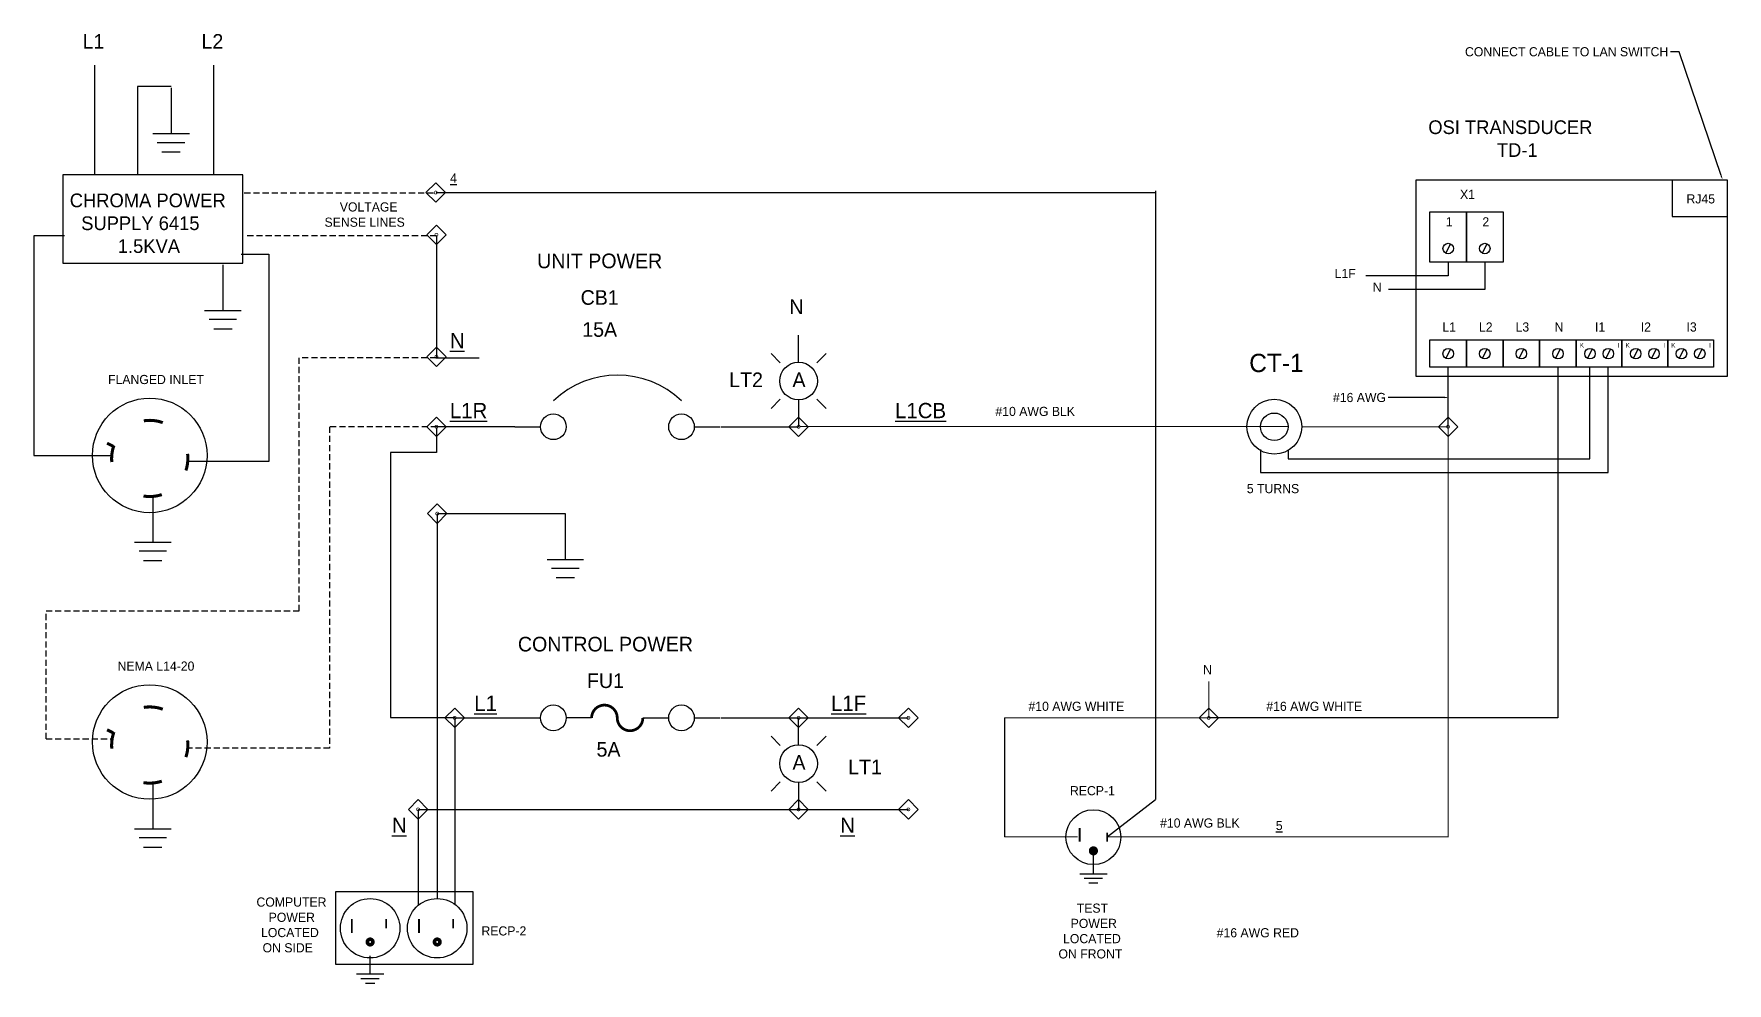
# Model space of a CAD drawing. Extents: x -159 to 139, y -25 to 155.
# Drawn here: x 26.8 to 96.2, y 25.7 to 64.7 of the extents above; entities that cross this region are included whole.
import ezdxf
from ezdxf import colors
from ezdxf.entities.mleader import LeaderData, LeaderLine
from ezdxf.enums import TextEntityAlignment as Align
from ezdxf.math import Vec2, Vec3

# ---------------------------------------------------------------- set-up
doc = ezdxf.new("R2010")
doc.units = 0
doc.header["$MEASUREMENT"] = 0
doc.linetypes.add('HIDDEN', pattern=[0.375, 0.25, -0.125])
doc.layers.get('0').update_dxf_attribs({"linetype": 'CONTINUOUS'})
for name, color, linetype in [('COMP', 3, 'CONTINUOUS'), ('DEVICE', 5, 'CONTINUOUS'), ('ELEC', 1, 'CONTINUOUS'), ('Field Wire', 2, 'HIDDEN'), ('TERMINAL', 6, 'CONTINUOUS'), ('TEXT', 4, 'CONTINUOUS'), ('WIRE', 1, 'CONTINUOUS'), ('WIRE BIG', 1, 'CONTINUOUS')]:
    doc.layers.add(name, color=color, linetype=linetype)

# ---------------------------------------------------------------- blocks, each defined once
blk = doc.blocks.new('Circuit Breaker')
at = {"color": 7}
for p, q in [((0, 0), (0.049999, 0)), ((0.349999, 0), (0.399999, 0))]:
    blk.add_line(p, q, dxfattribs=at)
for centre in [(0.074999, 0), (0.324999, 0)]:
    blk.add_circle(centre, 0.025, dxfattribs=at)
blk.add_arc((0.199999, -0.081249), 0.18125, 46.39717, 133.6028, dxfattribs=at)
blk = doc.blocks.new('6el3b1c')
for p, q in [((0, -0.1), (0, 0)), ((0, -0.3), (0, -0.4))]:
    blk.add_line(p, q)
at = {"const_width": 0.0107}
blk.add_lwpolyline([(0, -0.3, -1), (0, -0.2, 1), (0, -0.1, 1)], format="xyb", dxfattribs=at)
blk = doc.blocks.new('Ground')
at = {"color": 7}
for p, q in [((-0.1, 0), (0.1, 0)), ((0.075, -0.05), (-0.075, -0.05)), ((-0.05, -0.1), (0.05, -0.1))]:
    blk.add_line(p, q, dxfattribs=at)
blk = doc.blocks.new('TIE')
at = {"const_width": 0.0625}
blk.add_lwpolyline([(-0.03125, 0, 1), (0.03125, 0, 1), (-0.03125, 0, 1)], format="xyb", dxfattribs=at)
blk = doc.blocks.new('GND')
for p, q in [((0, -0.5), (0, 0)), ((-0.375, -0.5), (0.375, -0.5)), ((-0.25, -0.625), (0.25, -0.625)), ((-0.125, -0.75), (0.125, -0.75))]:
    blk.add_line(p, q)

msp = doc.modelspace()

# ---------------------------------------------------------------- linework, layer by layer
at = {"color": 7}
for p, q in [((46.47155, 36.6125), (47.52153, 36.6125)), ((53.82153, 36.6125), (54.87153, 36.6125))]:
    msp.add_line(p, q, dxfattribs=at)
for centre in [(48.04653, 36.6125), (53.29653, 36.6125)]:
    msp.add_ellipse(centre, major_axis=(0, 0.52969), ratio=0.99115044, start_param=4.71238898, end_param=10.99557429, dxfattribs=at)
at = {"layer": 'COMP', "linetype": 'ByBlock'}
for p, q in [((84.8153, 56.05), (84.6278, 55.675)), ((86.3153, 56.05), (86.1278, 55.675)), ((84.8153, 51.7375), (84.6278, 51.3625)), ((86.3153, 51.7375), (86.1278, 51.3625)), ((87.8153, 51.7375), (87.6278, 51.3625)), ((89.3153, 51.7375), (89.1278, 51.3625)), ((90.6278, 51.7375), (90.4403, 51.3625)), ((91.3778, 51.7375), (91.1903, 51.3625)), ((92.5028, 51.7375), (92.3153, 51.3625)), ((93.2528, 51.7375), (93.0653, 51.3625)), ((94.3778, 51.7375), (94.1903, 51.3625)), ((95.1278, 51.7375), (94.9403, 51.3625))]:
    msp.add_line(p, q, dxfattribs=at)
for centre in [(84.72489, 55.85693), (86.22489, 55.85693), (84.72489, 51.54443), (86.22489, 51.54443), (87.72489, 51.54443), (89.22489, 51.54443), (90.53739, 51.54443), (91.28739, 51.54443), (92.41239, 51.54443), (93.16239, 51.54443), (94.28739, 51.54443), (95.03739, 51.54443)]:
    msp.add_circle(centre, 0.21535, dxfattribs=at)
at = {"layer": 'DEVICE', "linetype": 'ByBlock', "lineweight": 30}
for p, q in [((93.90905, 58.675), (93.90905, 57.175)), ((93.90905, 57.175), (96.15905, 57.175))]:
    msp.add_line(p, q, dxfattribs=at)
at = {"layer": 'DEVICE'}
for p, q in [((57.34655, 51.175), (56.97155, 51.55)), ((58.84655, 51.175), (59.22155, 51.55)), ((57.34655, 49.675), (56.97155, 49.3)), ((58.84655, 49.675), (59.22155, 49.3)), ((57.34655, 35.4875), (56.97155, 35.8625)), ((58.84655, 35.4875), (59.22155, 35.8625)), ((57.34655, 33.9875), (56.97155, 33.6125)), ((58.84655, 33.9875), (59.22155, 33.6125))]:
    msp.add_line(p, q, dxfattribs=at)
msp.add_lwpolyline([(27.9375, 55.25), (35.3125, 55.25), (35.3125, 58.875), (27.9375, 58.875)], close=True, dxfattribs=at)
at = {"layer": 'DEVICE', "linetype": 'ByBlock', "lineweight": 30}
for points in [[(83.40905, 58.675), (96.15905, 58.675), (96.15905, 50.6125), (83.40905, 50.6125)], [(83.97155, 57.3625), (85.47155, 57.3625), (85.47155, 55.3), (83.97155, 55.3)], [(85.47155, 57.3625), (86.97155, 57.3625), (86.97155, 55.3), (85.47155, 55.3)], [(83.97155, 52.1125), (85.47155, 52.1125), (85.47155, 50.9875), (83.97155, 50.9875)], [(85.47155, 52.1125), (86.97155, 52.1125), (86.97155, 50.9875), (85.47155, 50.9875)], [(86.97155, 52.1125), (88.47155, 52.1125), (88.47155, 50.9875), (86.97155, 50.9875)], [(88.47155, 52.1125), (89.97155, 52.1125), (89.97155, 50.9875), (88.47155, 50.9875)], [(89.97155, 52.1125), (91.84655, 52.1125), (91.84655, 50.9875), (89.97155, 50.9875)], [(91.84655, 52.1125), (93.72155, 52.1125), (93.72155, 50.9875), (91.84655, 50.9875)], [(93.72155, 52.1125), (95.59655, 52.1125), (95.59655, 50.9875), (93.72155, 50.9875)]]:
    msp.add_lwpolyline(points, close=True, dxfattribs=at)
at = {"layer": 'DEVICE'}
for centre in [(58.09655, 50.425), (58.09655, 34.7375)]:
    msp.add_circle(centre, 0.77308, dxfattribs=at)
at = {"layer": 'DEVICE', "linetype": 'ByBlock', "lineweight": 30}
for radius in [1.125, 0.5625]:
    msp.add_circle((77.59655, 48.55), radius, dxfattribs=at)
at = {"layer": 'ELEC', "linetype": 'ByBlock'}
msp.add_line((43.24567, 58.15), (72.72155, 58.15), dxfattribs=at)
at = {"layer": 'ELEC'}
for p, q in [((84.72155, 48.55), (84.72155, 50.9875)), ((89.22155, 50.9875), (89.22155, 36.6125)), ((46.47155, 48.55), (43.27303, 48.55)), ((43.31068, 44.9875), (48.53405, 44.9875)), ((44.02234, 36.6125), (46.47155, 36.6125)), ((89.22155, 36.6125), (74.90905, 36.6125)), ((42.52189, 32.8625), (62.59655, 32.8625)), ((70.74474, 31.7375), (72.72517, 33.26617))]:
    msp.add_line(p, q, dxfattribs=at)
msp.add_lwpolyline([(39.125, 29.5), (44.75, 29.5), (44.75, 26.5), (39.125, 26.5)], close=True, dxfattribs=at)
at = {"layer": 'Field Wire'}
for p, q in [((43.125, 58.125), (35.375, 58.125)), ((43.25, 56.375), (35.375, 56.375)), ((43.25, 51.375), (37.625, 51.375)), ((37.625, 41), (37.625, 51.375)), ((43.27303, 48.55), (38.875, 48.55)), ((38.875, 48.55), (38.875, 35.375)), ((27.25, 35.75), (27.25, 41)), ((27.25, 41), (37.625, 41)), ((27.25, 35.75), (29.9612, 35.75)), ((38.875, 35.375), (33.04232, 35.375))]:
    msp.add_line(p, q, dxfattribs=at)
at = {"layer": 'TERMINAL'}
for points in [[(43.22155, 58.54775), (43.61929, 58.15), (43.22155, 57.75225), (42.8238, 58.15)], [(43.25, 56.8173), (43.64775, 56.41955), (43.25, 56.02181), (42.85225, 56.41955)], [(43.25, 51.8173), (43.64775, 51.41955), (43.25, 51.02181), (42.85225, 51.41955)], [(43.25, 48.94775), (43.64775, 48.55), (43.25, 48.15225), (42.85225, 48.55)], [(58.09655, 48.94775), (58.49429, 48.55), (58.09655, 48.15225), (57.6988, 48.55)], [(84.72155, 48.94775), (85.11929, 48.55), (84.72155, 48.15225), (84.3238, 48.55)], [(43.28405, 45.38525), (43.68179, 44.9875), (43.28405, 44.58975), (42.8863, 44.9875)], [(44, 37.01025), (44.39775, 36.6125), (44, 36.21475), (43.60225, 36.6125)], [(58.09655, 37.01025), (58.49429, 36.6125), (58.09655, 36.21475), (57.6988, 36.6125)], [(62.59655, 37.01025), (62.99429, 36.6125), (62.59655, 36.21475), (62.1988, 36.6125)], [(74.90905, 37.01025), (75.30679, 36.6125), (74.90905, 36.21475), (74.5113, 36.6125)], [(42.5, 33.26025), (42.89775, 32.8625), (42.5, 32.46475), (42.10225, 32.8625)], [(58.09655, 33.26025), (58.49429, 32.8625), (58.09655, 32.46475), (57.6988, 32.8625)], [(62.59655, 33.26025), (62.99429, 32.8625), (62.59655, 32.46475), (62.1988, 32.8625)]]:
    msp.add_lwpolyline(points, close=True, dxfattribs=at)
at = {"layer": 'TERMINAL', "const_width": 0.02798}
for points in [[(43.15911, 58.15, 1), (43.28398, 58.15, 1)], [(43.18757, 56.41955, 1), (43.31243, 56.41955, 1)], [(43.18757, 51.41955, 1), (43.31243, 51.41955, 1)], [(43.18757, 48.55, 1), (43.31243, 48.55, 1)], [(58.03411, 48.55, 1), (58.15898, 48.55, 1)], [(84.65911, 48.55, 1), (84.78398, 48.55, 1)], [(43.22161, 44.9875, 1), (43.34648, 44.9875, 1)], [(43.93757, 36.6125, 1), (44.06243, 36.6125, 1)], [(58.03411, 36.6125, 1), (58.15898, 36.6125, 1)], [(62.53411, 36.6125, 1), (62.65898, 36.6125, 1)], [(74.84661, 36.6125, 1), (74.97148, 36.6125, 1)], [(42.43757, 32.8625, 1), (42.56243, 32.8625, 1)], [(58.03411, 32.8625, 1), (58.15898, 32.8625, 1)], [(62.53411, 32.8625, 1), (62.65898, 32.8625, 1)]]:
    msp.add_lwpolyline(points, format="xyb", close=True, dxfattribs=at)
at = {"layer": 'WIRE'}
for p, q in [((29.25, 58.875), (29.25, 63.375)), ((34.125, 58.875), (34.125, 63.375)), ((32.375, 62.5), (31, 62.5)), ((31, 62.5), (31, 58.875)), ((32.3729, 62.44234), (32.3729, 60.56734)), ((28, 56.375), (26.75, 56.375)), ((26.75, 56.375), (26.75, 47.375)), ((43.25, 56.375), (43.25, 51.375)), ((35.25, 55.625), (36.375, 55.625)), ((36.375, 55.625), (36.375, 47.125)), ((34.4979, 55.19234), (34.4979, 53.31734)), ((58.09655, 51.175), (58.09655, 52.3)), ((43.25, 51.375), (45, 51.375)), ((58.09655, 49.65192), (58.09655, 48.55)), ((43.25, 48.5), (43.25, 47.5)), ((54.90905, 48.55), (58.09655, 48.55)), ((26.75, 47.375), (29.875, 47.375)), ((43.25, 47.5), (41.375, 47.5)), ((41.375, 47.5), (41.375, 36.625)), ((36.375, 47.125), (33.125, 47.125)), ((31.6229, 45.69234), (31.6229, 43.81734)), ((43.28405, 44.9875), (43.28405, 29.20625)), ((48.53405, 44.9875), (48.53405, 43.1125)), ((41.375, 36.625), (44, 36.625)), ((44, 36.6125), (44, 28.97379)), ((54.90905, 36.6125), (62.59655, 36.6125)), ((58.09655, 35.4875), (58.09655, 36.6125)), ((31.6229, 33.94234), (31.6229, 32.06734)), ((58.09655, 33.96442), (58.09655, 32.8625)), ((42.5, 32.8625), (42.5, 28.92057))]:
    msp.add_line(p, q, dxfattribs=at)
at = {"layer": 'WIRE', "linetype": 'ByBlock', "lineweight": 30}
for p, q in [((72.72155, 58.2256), (72.72155, 33.26338)), ((84.72155, 55.3), (84.72155, 54.7375)), ((86.22155, 55.3), (86.22155, 54.175)), ((84.72155, 54.7375), (81.34655, 54.7375)), ((86.22155, 54.175), (82.28405, 54.175)), ((90.53405, 47.2375), (90.53405, 50.9875)), ((91.28405, 46.675), (91.28405, 50.9875)), ((77.03405, 47.6125), (77.03405, 46.675)), ((78.15905, 47.6125), (78.15905, 47.2375)), ((78.15905, 47.2375), (90.53405, 47.2375)), ((77.03405, 46.675), (91.28405, 46.675))]:
    msp.add_line(p, q, dxfattribs=at)
at = {"layer": 'WIRE', "linetype": 'ByBlock'}
msp.add_line((66.53405, 36.6125), (66.53405, 31.7375), dxfattribs=at)
at = {"layer": 'WIRE', "const_width": 0.125}
for points in [[(32.03397, 48.71843, 0.12712712), (31.25566, 48.79328, 0.12712712)], [(30.03157, 47.78397, 0.08741439), (29.9375, 47.25, 0.02398429), (29.94468, 47.10036, 0.02398429)], [(32.98232, 46.75589, 0.08061157), (33.0625, 47.25, 0.03018935), (33.05113, 47.43817, 0.03018935)], [(31.24313, 45.70876, 0.12255204), (31.99541, 45.76812)], [(32.03397, 36.96843, 0.12712712), (31.25566, 37.04328, 0.12712712)], [(30.03157, 36.03397, 0.08741439), (29.9375, 35.5, 0.02398429), (29.94468, 35.35036, 0.02398429)], [(32.98232, 35.00589, 0.08061157), (33.0625, 35.5, 0.03018935), (33.05113, 35.68817, 0.03018935)], [(31.24313, 33.95876, 0.12255204), (31.99541, 34.01812)]]:
    msp.add_lwpolyline(points, format="xyb", dxfattribs=at)
at = {"layer": 'WIRE'}
for points, const_width in [([(30, 47.75), (29.75, 47.875)], 0.125), ([(30, 36), (29.75, 36.125)], 0.125), ([(39.78405, 28.3625), (39.78405, 27.8)], 0.075), ([(41.1903, 28.3625), (41.1903, 27.9875)], 0.075), ([(42.53405, 28.3625), (42.53405, 27.8)], 0.075), ([(43.9403, 28.3625), (43.9403, 27.9875)], 0.075)]:
    msp.add_lwpolyline(points, dxfattribs=dict(at, const_width=const_width))
at = {"layer": 'WIRE', "linetype": 'ByBlock', "lineweight": 30, "const_width": 0.045}
for points in [[(58.15905, 48.5631), (78.15905, 48.5631)], [(78.72155, 48.55), (84.72155, 48.55), (84.72155, 31.7375), (70.74474, 31.7375)], [(66.53405, 36.6125), (74.90905, 36.6125), (74.90905, 38.1125)], [(66.53405, 31.7375), (69.53405, 31.7375)]]:
    msp.add_lwpolyline(points, dxfattribs=at)
at = {"layer": 'WIRE', "const_width": 0.15}
for points in [[(40.42155, 27.425, 1), (40.64655, 27.425, 1)], [(43.17155, 27.425, 1), (43.39655, 27.425, 1)]]:
    msp.add_lwpolyline(points, format="xyb", close=True, dxfattribs=at)
at = {"layer": 'WIRE'}
for centre, radius in [((31.5, 47.375), 2.34854), ((31.5, 35.625), 2.34854), ((40.53405, 27.9875), 1.21875), ((43.28405, 27.9875), 1.21875)]:
    msp.add_circle(centre, radius, dxfattribs=at)
at = {"layer": 'WIRE BIG', "const_width": 0.075}
for points in [[(69.61974, 31.5367), (69.61974, 32.0992)], [(70.74474, 31.5367), (70.74474, 31.9117)]]:
    msp.add_lwpolyline(points, dxfattribs=at)
at = {"layer": 'WIRE BIG'}
msp.add_circle((70.18224, 31.7242), 1.125, dxfattribs=at)

# ---------------------------------------------------------------- block references
at = {"color": 7, "xscale": 10.5, "yscale": 10.5, "zscale": 10.5, "rotation": 270}
msp.add_blockref('6el3b1c', (52.76313, 36.6125), dxfattribs=at)
at = {"layer": 'DEVICE', "xscale": 21, "yscale": 21.1875, "zscale": 21}
msp.add_blockref('Circuit Breaker', (46.47155, 48.55), dxfattribs=at)
at = {"layer": 'WIRE', "xscale": 7.5, "yscale": 7.5, "zscale": 7.5}
for p in [(32.3729, 60.56734), (34.4979, 53.31734), (31.6229, 43.81734), (48.53405, 43.1125), (31.6229, 32.06734)]:
    msp.add_blockref('Ground', p, dxfattribs=at)
at = {"layer": 'WIRE BIG', "xscale": 3, "yscale": 3, "zscale": 3, "rotation": 89.99999999999997}
msp.add_blockref('TIE', (70.18224, 31.1617), dxfattribs=at)
at = {"layer": 'WIRE BIG', "xscale": 1.5, "yscale": 1.5, "zscale": 1.5}
for p in [(70.18224, 30.9742), (40.53405, 26.8625)]:
    msp.add_blockref('GND', p, dxfattribs=at)

# ---------------------------------------------------------------- texts
at = {"layer": 'TEXT'}
for s, height, p in [('L1', 0.6, (29.19331, 64.04956)), ('L2', 0.6, (34.06831, 64.04956)), ('UNIT POWER', 0.6, (49.94331, 55.04956)), ('CB1', 0.6, (49.94331, 53.54956)), ('N', 0.6, (58.00581, 53.17456)), ('15A', 0.6, (49.94331, 52.23706)), ('FLANGED INLET', 0.375, (31.75581, 50.29956)), ('LT2', 0.6, (55.94331, 50.17456)), ('A', 0.6, (58.11376, 50.17456)), ('#10 AWG BLK', 0.375, (67.79601, 48.99122)), ('CONTROL POWER', 0.6, (50.18017, 39.33706)), ('NEMA L14-20', 0.375, (31.75581, 38.54956)), ('FU1', 0.6, (50.18017, 37.83706)), ('N', 0.375, (74.85851, 38.40114)), ('5A', 0.6, (50.30517, 35.02456)), ('A', 0.6, (58.11376, 34.48706)), ('LT1', 0.6, (60.81831, 34.29956)), ('#10 AWG BLK', 0.375, (74.54601, 32.11622)), ('#16 AWG RED', 0.375, (76.92101, 27.61622))]:
    msp.add_text(s, height=height, dxfattribs=at).set_placement(p, align=Align.CENTER)
for s, height, p in [('X1', 0.375, (85.51526, 58.07842)), ('RJ45', 0.375, (95.07776, 57.89092)), ('1', 0.375, (84.76526, 56.95342)), ('2', 0.375, (86.26526, 56.95342)), ('L1', 0.375, (84.76526, 52.64092)), ('L2', 0.375, (86.26526, 52.64092)), ('L3', 0.375, (87.76526, 52.64092)), ('N', 0.375, (89.26526, 52.64092)), ('I1', 0.375, (90.95276, 52.64092)), ('I2', 0.375, (92.82776, 52.64092)), ('I3', 0.375, (94.70276, 52.64092)), ('K', 0.1875, (90.20276, 51.89092)), ('I', 0.1875, (91.70276, 51.89092)), ('K', 0.1875, (92.07776, 51.89092)), ('I', 0.1875, (93.57776, 51.89092)), ('K', 0.1875, (93.95276, 51.89092)), ('I', 0.1875, (95.45276, 51.89092)), ('RECP-1', 0.375, (70.14131, 33.6292)), ('RECP-2', 0.375, (46.01631, 27.8792))]:
    msp.add_text(s, height=height, dxfattribs=at).set_placement(p, align=Align.MIDDLE)
at = {"layer": 'TEXT', "lineweight": 30}
for s, height, p in [('L1F', 0.375, (80.50199, 54.64742)), ('N', 0.375, (81.81449, 54.08492)), ('CT-1', 0.75, (77.68266, 50.7906)), ('#10 AWG WHITE', 0.375, (69.48351, 36.90114)), ('#16 AWG WHITE', 0.375, (79.23351, 36.90114))]:
    msp.add_text(s, height=height, dxfattribs=at).set_placement(p, align=Align.CENTER)
at = {"layer": 'TEXT', "linetype": 'ByBlock', "lineweight": 30, "char_height": 0.5625, "attachment_point": 1}
for s, insert in [('\\pi0.5;OSI TRANSDUCER\\P\\pi3.3125;TD-1', (83.40905, 61.1125)), ('\\pi0.875;CHROMA POWER \\P\\pi1.3438;SUPPLY 6415\\P\\pi2.8438;1.5KVA', (27.34655, 58.1125))]:
    msp.add_mtext_dynamic_manual_height_columns(s, width=8.5, gutter_width=1.25, heights=[0], dxfattribs=dict(at, insert=insert))
at = {"layer": 'TEXT', "linetype": 'ByBlock', "attachment_point": 1}
for s, insert, char_height, width in [('{\\L4}', (43.81389, 58.93499), 0.375, 1.291829), ('{\\LN}', (43.80175, 52.39572), 0.625, 1.291829), ('{\\LL1R}', (43.80175, 49.52616), 0.625, 1.291829), ('{\\LL1CB}', (62.05175, 49.52616), 0.625, 1.291829), ('{\\LL1}', (44.80175, 37.52616), 0.625, 1.291829), ('{\\LL1F}', (59.42675, 37.52616), 0.625, 1.3232533), ('{\\LN}', (41.42675, 32.52616), 0.625, 1.291829), ('{\\LN}', (59.80175, 32.52616), 0.625, 1.291829), ('{\\L5}', (77.65989, 32.38866), 0.375, 1.291829)]:
    msp.add_mtext(s, dxfattribs=dict(at, insert=insert, char_height=char_height, width=width))
at = {"layer": 'TEXT', "char_height": 0.375, "attachment_point": 1}
for s, width, insert in [('\\pi0.79009;VOLTAGE \\P\\pi0.16509;SENSE LINES', 4.2051701, (38.5, 57.75)), ('\\pi0.125;COMPUTER\\P\\pi0.625;POWER\\P\\pi0.3125;LOCATED\\P\\pi0.375;ON SIDE', 3.125, (35.75, 29.25)), ('\\pi0.875;TEST\\P\\pi0.625;POWER\\P\\pi0.3125;LOCATED\\P\\pi0.125;ON FRONT', 3.125, (68.625, 29))]:
    msp.add_mtext_dynamic_manual_height_columns(s, width=width, gutter_width=1.875, heights=[0], dxfattribs=dict(at, insert=insert))
at = {"layer": 'TEXT', "linetype": 'ByBlock', "lineweight": 30, "insert": (76.47155, 46.2016), "char_height": 0.375, "width": 10.7579882, "attachment_point": 1}
msp.add_mtext('\\pi-1.125,l1.125,t1.125;5 TURNS', dxfattribs=at)

# ---------------------------------------------------------------- leaders
at = {"linetype": 'ByBlock', "lineweight": 30}
ml = msp.add_multileader_mtext('Standard', dxfattribs=at)
ml.set_content('CONNECT CABLE TO LAN SWITCH', color=256)
ml.set_leader_properties()
ml.build(insert=Vec2(0, 0))
ml.multileader.update_dxf_attribs({"dogleg_length": 0.36, "arrow_head_size": 0.18})
ctx = ml.context
ctx.base_point, ctx.char_height, ctx.arrow_head_size, ctx.landing_gap_size, ctx.plane_origin = Vec3(83.65405, 63.925), 0.375, 0.18, 0.09, Vec3(187.97155, 49.675)
ctx.text_align_type = 2
notes = []
notes.append((ctx, [(0, (1, 1, 0), (94.19405, 63.925), (-1, 0), 0.36, [(0, [(95.97155, 58.675)], 0, [])])]))
ctx.mtext.insert, ctx.mtext.alignment, ctx.mtext.flow_direction = Vec3(93.74405, 64.1125), 3, 5
at = {"layer": 'WIRE'}
ml = msp.add_multileader_mtext('Standard', dxfattribs=at)
ml.set_content('#16 AWG ', color=256)
ml.set_leader_properties()
ml.build(insert=Vec2(0, 0))
ml.multileader.update_dxf_attribs({"dogleg_length": 0.36, "arrow_head_size": 0.18})
ctx = ml.context
ctx.base_point, ctx.char_height, ctx.arrow_head_size, ctx.landing_gap_size, ctx.plane_origin = Vec3(79.585, 49.75), 0.375, 0.18, 0.09, Vec3(84.75, 49.75)
ctx.text_align_type = 2
notes.append((ctx, [(0, (1, 1, 0), (82.625, 49.75), (-1, 0), 0.36, [(0, [(84.75, 49.75)], 0, [])])]))
ctx.mtext.insert, ctx.mtext.alignment, ctx.mtext.flow_direction = Vec3(82.175, 49.9375), 3, 5
for ctx, leaders in notes:
    for number, flags, end, landing, length, lines in leaders:
        leader = LeaderData()
        leader.index, (leader.has_last_leader_line, leader.has_dogleg_vector, leader.attachment_direction) = number, flags
        leader.last_leader_point, leader.dogleg_vector, leader.dogleg_length = Vec3(end), Vec3(landing), length
        for number, points, colour, breaks in lines:
            line = LeaderLine()
            line.index, line.vertices, line.color, line.breaks = number, Vec3.list(points), colors.encode_raw_color(colour), breaks
            leader.lines.append(line)
        ctx.leaders.append(leader)

doc.saveas('drawing.dxf')
